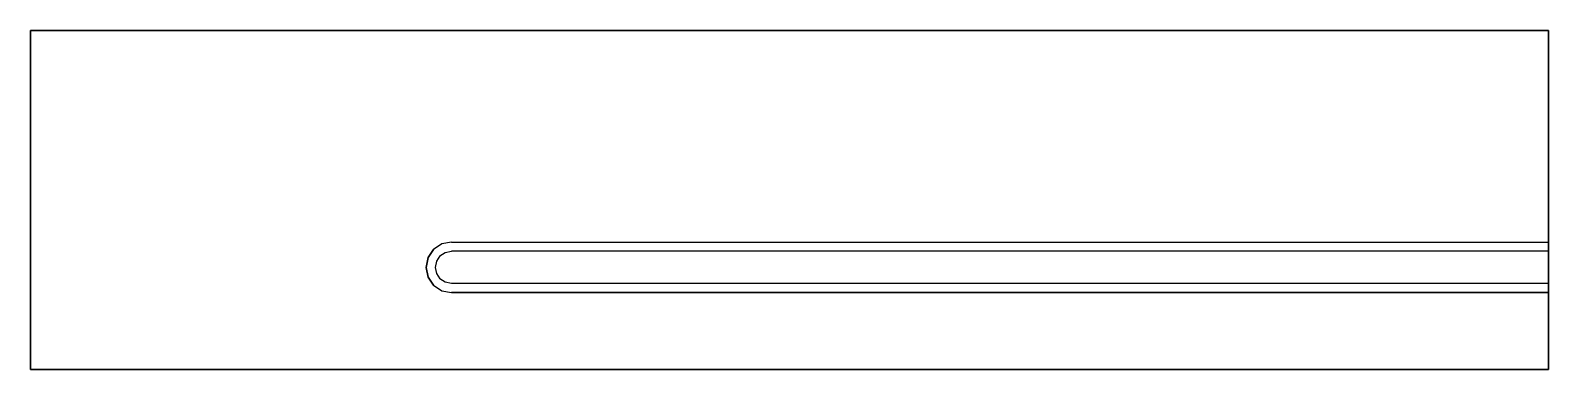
# Model space of a CAD drawing. Header units: inches. Extents: x 0 to 1500, y -335 to 0.
import ezdxf

# ---------------------------------------------------------------- set-up
doc = ezdxf.new("R2010")
doc.units = ezdxf.units.IN
doc.header["$MEASUREMENT"] = 0
doc.layers.add('Painel', color=5, linetype='Continuous')
doc.layers.add('Usinagem', color=2, linetype='Continuous')

msp = doc.modelspace()

# ---------------------------------------------------------------- linework, layer by layer
at = {"layer": 'Painel'}
for points in [[(0, 0, 30), (0, 0), (1500, 0), (1500, 0, 30)], [(0, 0, 30), (0, -335, 30), (0, -335), (0, 0)], [(0, -335), (0, 0), (1500, 0), (1500, -335)], [(0, -335, 30), (0, -335), (1500, -335), (1500, -335, 30)]]:
    msp.add_3dface(points, dxfattribs=at)
for points, invisible_edges in [([(400, -335, 30), (0, -335, 30), (0, 0, 30), (400, 0, 30)], 8), ([(1500, 0, 30), (1500, 0, 17), (1500, -209, 17), (1500, -218, 30)], 2), ([(1500, 0), (1500, -218), (1500, -209, 17), (1500, 0, 17)], 6), ([(401.2, 0, 30), (400, 0, 30), (400, -234, 30), (401.2, -227.9, 30)], 15), ([(404.7, 0, 30), (401.2, 0, 30), (401.2, -227.9, 30), (404.7, -222.7, 30)], 15), ([(409.9, 0, 30), (404.7, 0, 30), (404.7, -222.7, 30), (409.9, -219.2, 30)], 15), ([(416, 0, 30), (409.9, 0, 30), (409.9, -219.2, 30), (416, -218, 30)], 15), ([(416, -218, 30), (416, 0, 30), (1500, 0, 30), (1500, -218, 30)], 15), ([(1500, -259, 17), (1500, -209, 17), (1500, -218), (1500, -250)], 10), ([(401.2, -240.1, 30), (400, -234, 30), (400, -335, 30), (401.2, -335, 30)], 15), ([(404.7, -245.3, 30), (401.2, -240.1, 30), (401.2, -335, 30), (404.7, -335, 30)], 15), ([(409.9, -248.8, 30), (404.7, -245.3, 30), (404.7, -335, 30), (409.9, -335, 30)], 15), ([(416, -250, 30), (409.9, -248.8, 30), (409.9, -335, 30), (416, -335, 30)], 15), ([(416, -250, 30), (416, -335, 30), (1500, -335, 30), (1500, -250, 30)], 15), ([(1500, -250, 30), (1500, -259, 17), (1500, -335, 17), (1500, -335, 30)], 2), ([(1500, -335, 17), (1500, -259, 17), (1500, -250), (1500, -335)], 3)]:
    msp.add_3dface(points, dxfattribs=dict(at, invisible_edges=invisible_edges))
at = {"layer": 'Usinagem'}
for points, invisible_edges in [([(409.9, -219.2, 30), (416, -218, 30), (416, -209, 17), (406.4, -210.9, 17)], 10), ([(416, -209, 17), (406.4, -210.9, 17), (406.4, -257.1, 17), (416, -259, 17)], 10), ([(416, -218, 30), (416, -209, 17), (1500, -209, 17), (1500, -218, 30)], 1), ([(416, -259, 17), (416, -209, 17), (1500, -209, 17), (1500, -259, 17)], 1), ([(401.2, -227.9, 30), (400, -234, 30), (391, -234, 17), (392.9, -224.4, 17)], 10), ([(392.9, -224.4, 17), (391, -234, 17), (392.9, -243.6, 17), (392.9, -234, 17)], 12), ([(404.7, -222.7, 30), (401.2, -227.9, 30), (392.9, -224.4, 17), (398.3, -216.3, 17)], 10), ([(398.3, -216.3, 17), (392.9, -224.4, 17), (392.9, -243.6, 17), (398.3, -251.7, 17)], 10), ([(404.7, -222.7, 30), (409.9, -219.2, 30), (406.4, -210.9, 17), (398.3, -216.3, 17)], 10), ([(406.4, -210.9, 17), (398.3, -216.3, 17), (398.3, -251.7, 17), (406.4, -257.1, 17)], 10), ([(400, -234, 30), (401.2, -240.1, 30), (392.9, -243.6, 17), (391, -234, 17)], 10), ([(401.2, -240.1, 30), (404.7, -245.3, 30), (398.3, -251.7, 17), (392.9, -243.6, 17)], 10), ([(409.9, -248.8, 30), (404.7, -245.3, 30), (398.3, -251.7, 17), (406.4, -257.1, 17)], 10), ([(416, -250, 30), (409.9, -248.8, 30), (406.4, -257.1, 17), (416, -259, 17)], 10), ([(1500, -259, 17), (1500, -250, 30), (416, -250, 30), (416, -259, 17)], 4)]:
    msp.add_3dface(points, dxfattribs=dict(at, invisible_edges=invisible_edges))

doc.saveas('drawing.dxf')
